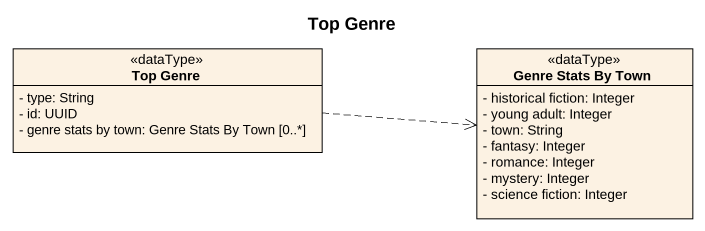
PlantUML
@startuml
title Top Genre
hide circle
hide empty members
skinparam classAttributeIconSize 0
class "Top Genre" as Top_Genre <<dataType>> {
  - type: String
  - id: UUID
  - genre stats by town: Genre Stats By Town [0..*]
}
class "Genre Stats By Town" as Genre_Stats_By_Town <<dataType>> {
  - historical fiction: Integer
  - young adult: Integer
  - town: String
  - fantasy: Integer
  - romance: Integer
  - mystery: Integer
  - science fiction: Integer
}
Top_Genre .right.> Genre_Stats_By_Town
@enduml
